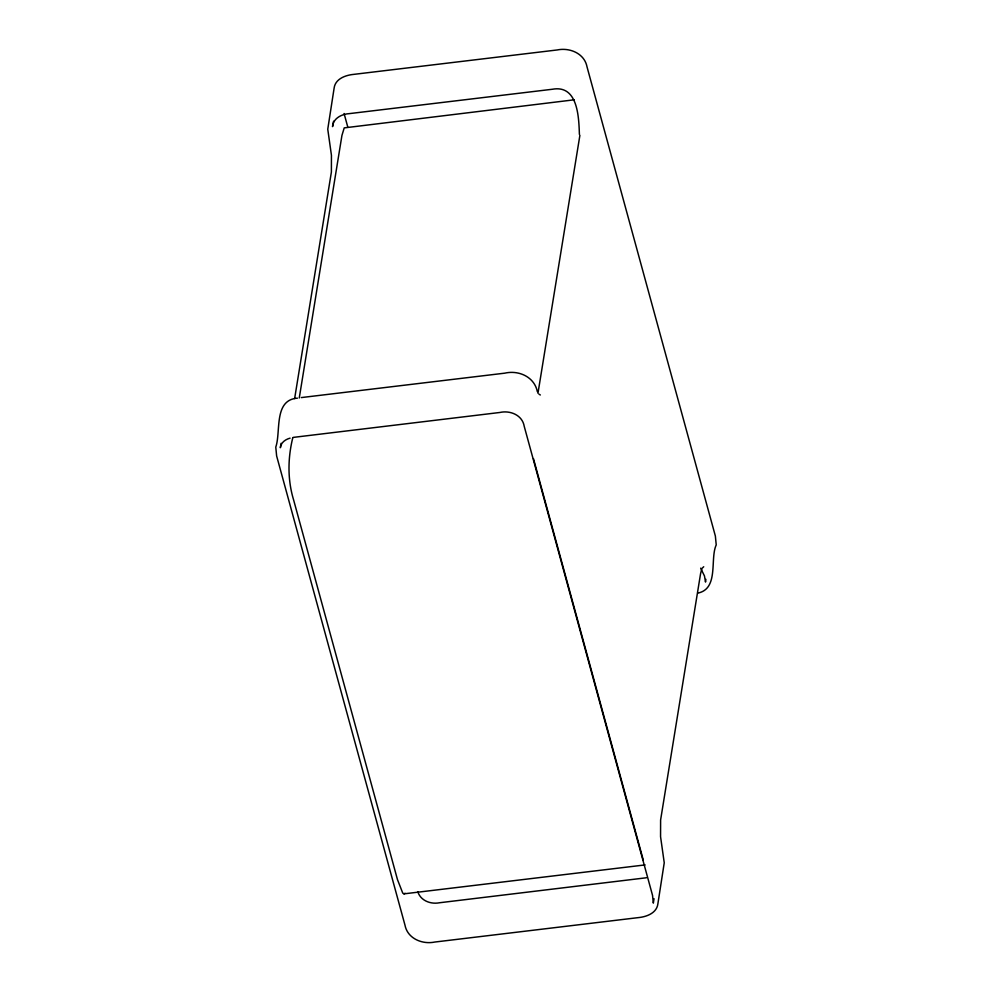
<?xml version="1.0" encoding="UTF-8"?>
<svg xmlns="http://www.w3.org/2000/svg" width="992" height="992" viewBox="0 0 992 992"><rect width="100%" height="100%" fill="white"/><g stroke="black" fill="none" stroke-linecap="round" stroke-linejoin="round"><path stroke-width="1.49" d="M705.882 579.316L705.523 582.081L704.469 575.955L700.65 568.168M654.026 898.702L653.331 903.129L652.538 895.367L524.222 426.324C522.375 415.016 510.111 410.155 499.856 412.474L293.062 437.422M294.636 398.573L331.39 172.05L331.44 155.298L327.757 129.22L334.106 88.226C335.197 78.765 345.662 75.119 353.846 74.363L557.293 49.947C569.681 47.38 584.474 53.382 587.016 66.848L715.368 536.04L716.224 544.906C709.751 558.98 719.101 588.628 697.971 593.08M292.801 437.67C287.754 458.093 287.457 479.669 293.595 499.869L397.482 879.631L402.74 893.085L403.98 893.854L645.122 864.912M299.262 397.978L341.942 135.42L344.224 127.881L574.194 99.808M537.962 393.278L579.898 135.296M281.083 443.325L280.339 447.739C280.786 442.63 285.46 439.332 290.073 438.154M333.585 121.21L332.531 126.616C333.151 118.308 341.707 114.092 349.147 113.646L552.395 89.255C577.927 84.605 578.795 117.006 579.402 134.428M405.096 893.246L403.98 893.854M703.725 566.754L701.952 568.404L700.588 573.599L660.61 819.95L660.56 836.702L664.243 862.78L657.894 903.774C656.803 913.235 646.338 916.881 638.154 917.637L434.707 942.053C422.319 944.62 407.526 938.618 404.984 925.152L276.632 455.96L275.776 447.094C281.096 431.942 273.42 399.826 297.451 398.164M646.4 877.771L439.605 902.745C430.826 904.53 420.583 900.786 417.756 891.647M301.308 397.581L504.754 373.166C518.742 369.942 534.366 376.811 537.354 391.666M540.33 394.99L538.929 394.122M643.337 860.25L533.473 458.639M344.075 113.485L347.696 126.74"/></g></svg>
